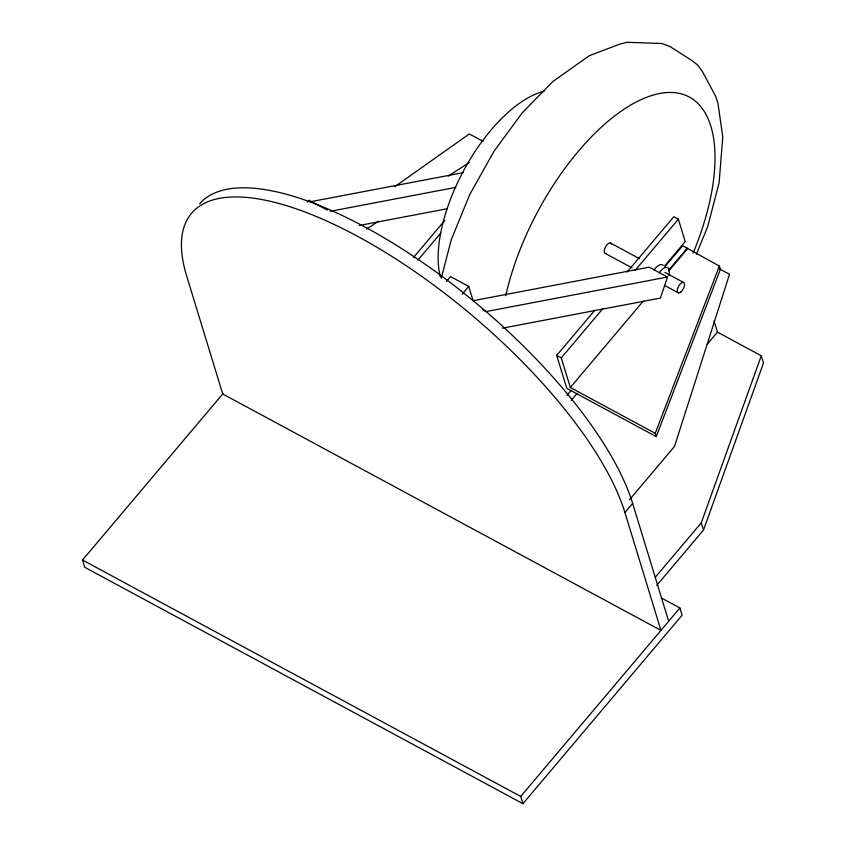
<?xml version="1.0" encoding="UTF-8"?>
<svg xmlns="http://www.w3.org/2000/svg" width="846" height="846" viewBox="0 0 846 846"><rect width="100%" height="100%" fill="white"/><g stroke="black" fill="none" stroke-linecap="round" stroke-linejoin="round"><path stroke-width="1.27" d="M441.316 278.101L451.352 239.481L469.752 194.527L493.969 151.297L522.342 112.73L552.946 81.449L589.324 55.699L619.251 44.32L626.854 42.3L661.868 43.506L669.725 46.35L690.844 59.844L697.506 64.825L702.392 71.519L715.6 96.233L718.011 103.487L722.78 137.052L719.1 182.821L707.764 226.421L696.332 254.36M473.02 300.732L649.231 267.167L667.494 277.023L660.419 298.078L502.344 328.185M655.386 577.173L701.281 522.817L761.284 355.775L717.397 332.097M656.75 585.421L703.502 530.061L763.494 363.008L761.284 355.775M594.886 310.196L556.71 355.415L566.778 388.346L656.242 436.61L655.238 433.321L719.375 266.078L682.659 245.721L664.808 266.86M656.242 436.61L720.38 269.377L719.375 266.078M307.331 202.173L308.98 200.227L327.243 210.072M661.382 597.985L679.888 607.967L682.098 615.211L522.934 803.7L84.716 567.285L82.506 560.041L222.942 393.728M413.387 257.628L444.774 220.446M417.945 260.082L440.861 232.957M446.371 281.454L450.495 276.568L468.747 286.413L473.284 301.229M462.149 294.228L468.747 286.413M627.129 272.021L673.797 216.745L678.365 219.209L685.207 241.596L664.903 265.655M655.238 433.321L570.331 387.51L561.268 357.879L602.849 308.642M635.092 270.456L678.365 219.209M668.52 270.329L687.216 248.185M570.331 387.51L643.298 301.091M668.752 270.953L687.417 248.84M567.021 395.304L571.283 390.249M571.198 400.412L577.162 393.348M707.235 344.237L717.461 332.129L714.035 320.909M629.604 499.637L674.505 446.455L729.516 274.294L719.174 268.721M624.919 512.528A280.46 103.096 40.2 0 0 357.498 236.288A280.46 103.096 40.2 0 0 186.702 276.113L222.731 393.972L660.948 630.386L624.919 512.528L632.628 503.391A280.46 103.096 40.2 0 0 423.56 263.138A280.46 103.096 40.2 0 0 199.614 203.801M522.934 803.7L520.724 796.456L679.888 607.967M394.881 186.617L469.319 133.932L483.077 141.345M366.508 229.065L378.659 221.197M448.221 176.158L469.202 162.569M310.545 201.729L463.428 172.605M330.099 211.331L455.772 187.389M359.307 225.48L447.407 208.698M667.494 277.023L486.101 311.571L482.675 309.721M610.4 242.982L639.375 258.612M664.882 272.37L683.431 282.374M605.334 253.462L631.994 267.844M664.459 285.356L678.365 292.864M556.71 355.415L561.268 357.879M82.506 560.041L520.724 796.456M701.281 522.817L703.502 530.061M632.628 503.391L668.668 621.25M659.256 272.729A11.336 5.224 -61.7 0 1 667.283 267.452A11.336 5.224 -61.7 0 1 668.826 275.563M654.053 269.927A11.336 5.224 -61.7 0 1 663.222 265.38M505.781 295.666A171.78 79.101 -61.7 0 1 657.543 93.938A171.78 79.101 -61.7 0 1 693.086 253.113M606.096 253.483A5.848 2.686 -61.7 0 1 605.588 246.768A5.848 2.686 -61.7 0 1 611.372 244.071M440.354 276.864A116.864 53.806 -61.7 0 1 465.596 167.064A116.864 53.806 -61.7 0 1 544.2 91.22M680.967 291.87A5.848 2.686 -61.7 0 0 684.023 282.754A5.848 2.686 -61.7 0 0 677.709 288.232A5.848 2.686 -61.7 0 0 680.967 291.87"/></g></svg>
